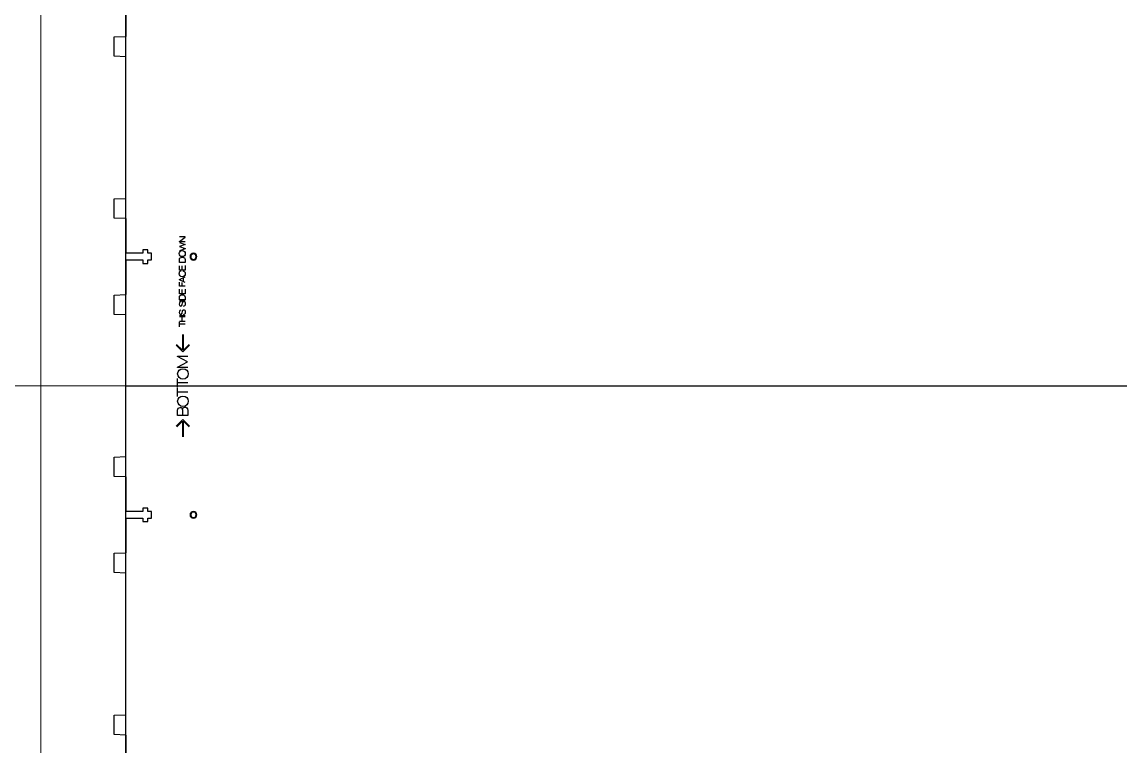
# Model space of a CAD drawing. Header units: millimetres. Extents: x -1949 to 1995, y -2739 to 1842.
# Drawn here: x -850.5 to -394.3, y -1193.4 to -892.3 of the extents above; entities that cross this region are included whole.
import ezdxf

# ---------------------------------------------------------------- set-up
doc = ezdxf.new("R2010")
doc.units = ezdxf.units.MM
doc.layers.get('0').update_dxf_attribs({"lineweight": 25, "true_color": 0xffffff})
doc.layers.add('Laser Table', color=2, linetype='Continuous', lineweight=0, true_color=0xffff00)
doc.layers.add('Referance lines', color=2, linetype='Continuous', lineweight=0, true_color=0xffff00)

msp = doc.modelspace()

# ---------------------------------------------------------------- linework, layer by layer
for p, q in [((-807.35, -1450.25), (-807.35, -636.89)), ((-807.35, -883.96), (-807.35, -898.34)), ((-807.35, -974.1), (-807.35, -988.5)), ((-800.33, -988.5), (-807.35, -988.5)), ((-798.13, -987.1), (-800.33, -987.1)), ((-800.33, -987.1), (-800.33, -988.5)), ((-798.13, -988.5), (-798.13, -987.1)), ((-796.69, -988.5), (-798.13, -988.5)), ((-796.69, -991.3), (-796.69, -988.5)), ((-807.35, -991.3), (-800.33, -991.3)), ((-807.35, -991.3), (-807.35, -1005.68)), ((-800.33, -991.3), (-800.33, -992.7)), ((-800.33, -992.7), (-798.13, -992.7)), ((-798.13, -992.7), (-798.13, -991.3)), ((-798.13, -991.3), (-796.69, -991.3)), ((-807.35, -1043.56), (22, -1043.57)), ((-807.35, -1081.44), (-807.35, -1095.84)), ((-798.13, -1094.44), (-800.33, -1094.44)), ((-800.33, -1094.44), (-800.33, -1095.84)), ((-798.13, -1095.84), (-798.13, -1094.44)), ((-800.33, -1095.84), (-807.35, -1095.84)), ((-807.35, -1098.64), (-800.33, -1098.64)), ((-807.35, -1098.64), (-807.35, -1113.02)), ((-800.33, -1098.64), (-800.33, -1100.04)), ((-796.69, -1095.84), (-798.13, -1095.84)), ((-798.13, -1100.04), (-798.13, -1098.64)), ((-798.13, -1098.64), (-796.69, -1098.64)), ((-796.69, -1098.64), (-796.69, -1095.84)), ((-800.33, -1100.04), (-798.13, -1100.04)), ((-807.35, -1188.78), (-807.35, -1203.18))]:
    msp.add_line(p, q)
at = {"color": 1, "true_color": 0xff0000}
for p, q in [((-812.22, -898.54), (-807.35, -898.34)), ((-812.22, -906.58), (-812.22, -898.54)), ((-807.35, -906.78), (-812.22, -906.58)), ((-807.35, -965.67), (-807.35, -906.78)), ((-812.22, -965.87), (-807.35, -965.67)), ((-812.22, -973.9), (-812.22, -965.87)), ((-807.35, -974.1), (-812.22, -973.9)), ((-812.22, -1005.88), (-807.35, -1005.68)), ((-812.22, -1013.92), (-812.22, -1005.88)), ((-807.35, -1014.12), (-812.22, -1013.92)), ((-807.35, -1073.01), (-807.35, -1014.12)), ((-812.22, -1073.21), (-807.35, -1073.01)), ((-812.22, -1081.24), (-812.22, -1073.21)), ((-807.35, -1081.44), (-812.22, -1081.24)), ((-812.22, -1113.22), (-807.35, -1113.02)), ((-812.22, -1121.26), (-812.22, -1113.22)), ((-807.35, -1121.46), (-812.22, -1121.26)), ((-807.35, -1180.35), (-807.35, -1121.46)), ((-812.22, -1180.55), (-807.35, -1180.35)), ((-812.22, -1188.58), (-812.22, -1180.55)), ((-807.35, -1188.78), (-812.22, -1188.58))]:
    msp.add_line(p, q, dxfattribs=at)
at = {"color": 5, "true_color": 0x0000ff}
for points in [[(-782.68, -983.75), (-785.1, -983.75), (-785.1, -983.66), (-782.68, -981.75), (-782.68, -981.67), (-785.1, -981.67)], [(-785.1, -983.99), (-782.68, -984.79), (-782.68, -984.88), (-785.08, -985.71), (-785.08, -985.72), (-782.68, -986.54), (-782.68, -986.63), (-785.1, -987.44)], [(-785.1, -992.33), (-785.1, -991.15)], [(-782.68, -991.15), (-782.68, -992.33), (-785.1, -992.33), (-785.1, -992.33)], [(-782.68, -993.65), (-782.68, -995.56), (-785.1, -995.56), (-785.1, -993.67)], [(-783.97, -995.56), (-783.97, -993.75)], [(-782.68, -1000.67), (-785.1, -999.56), (-785.1, -999.47), (-782.68, -998.36)], [(-783.48, -998.72), (-783.48, -1000.3)], [(-782.68, -1002.2), (-785.1, -1002.2), (-785.1, -1000.51)], [(-782.68, -1003.43), (-782.68, -1005.33), (-785.1, -1005.33), (-785.1, -1003.45)], [(-783.97, -1002.2), (-783.97, -1000.6)], [(-783.97, -1005.34), (-783.97, -1003.53)], [(-785.1, -1007.93), (-785.1, -1006.76)], [(-782.68, -1006.76), (-782.68, -1007.93), (-785.1, -1007.93), (-785.1, -1007.93)], [(-785.1, -1008.3), (-782.68, -1008.3)], [(-783.98, -1009.9), (-783.84, -1009.1)], [(-783.98, -1013.36), (-783.84, -1012.56)], [(-785.1, -1014.44), (-782.68, -1014.44)], [(-785.1, -1014.78), (-782.68, -1014.78)], [(-782.68, -1016.86), (-785.1, -1016.86)], [(-785.1, -1019.07), (-785.1, -1016.99)], [(-783.97, -1016.86), (-783.97, -1014.78)], [(-782.68, -1018.02), (-785.1, -1018.02)], [(-783.82, -1022.31), (-783.82, -1028.85), (-786.22, -1026.45)], [(-781.03, -1026.46), (-783.42, -1028.85), (-783.42, -1022.31)], [(-780.84, -1026.75), (-783.62, -1029.54), (-786.4, -1026.75)], [(-781.63, -1036.01), (-785.8, -1036.01), (-785.8, -1035.82), (-781.75, -1033.63), (-781.75, -1033.62), (-785.8, -1031.44), (-785.8, -1031.25), (-781.63, -1031.25)], [(-785.8, -1044.19), (-785.8, -1040.59)], [(-781.63, -1042.38), (-785.8, -1042.38)], [(-785.8, -1048.09), (-785.8, -1044.49)], [(-781.63, -1046.28), (-785.8, -1046.28)], [(-785.8, -1056), (-785.8, -1053.73)], [(-783.81, -1053.53), (-783.82, -1056)], [(-783.82, -1053.53), (-783.81, -1053.53)], [(-786.4, -1060.39), (-783.62, -1057.61), (-780.84, -1060.39)], [(-786.21, -1060.69), (-783.82, -1058.29), (-783.82, -1064.83)], [(-781.63, -1053.88), (-781.63, -1056), (-785.8, -1056), (-785.8, -1056)], [(-783.42, -1064.83), (-783.42, -1058.29), (-781.02, -1060.69)]]:
    msp.add_lwpolyline(points, dxfattribs=at)
for points in [[(-785.15, -988.64), (-785.15, -987.95), (-784.69, -987.39), (-783.89, -987.39)], [(-783.89, -989.89), (-784.69, -989.89), (-785.15, -989.33), (-785.15, -988.64)], [(-783.89, -987.39), (-783.09, -987.39), (-782.63, -987.95), (-782.63, -988.64)], [(-782.63, -988.64), (-782.63, -989.33), (-783.09, -989.89), (-783.89, -989.89)], [(-785.1, -991.15), (-785.1, -990.49), (-784.61, -990.14), (-783.89, -990.14)], [(-783.89, -990.14), (-783.17, -990.14), (-782.68, -990.49), (-782.68, -991.15)], [(-785.15, -997.01), (-785.15, -996.43), (-784.92, -995.98), (-784.39, -995.85)], [(-783.89, -998.26), (-784.69, -998.26), (-785.15, -997.7), (-785.15, -997.01)], [(-782.63, -997.01), (-782.63, -997.7), (-783.09, -998.26), (-783.89, -998.26)], [(-783.6, -995.8), (-782.95, -995.87), (-782.63, -996.45), (-782.63, -997.01)], [(-785.1, -1006.76), (-785.1, -1006.09), (-784.61, -1005.75), (-783.89, -1005.75)], [(-783.89, -1005.75), (-783.17, -1005.75), (-782.68, -1006.09), (-782.68, -1006.76)], [(-784.42, -1008.61), (-784.79, -1008.63), (-785.15, -1008.8), (-785.15, -1009.6)], [(-785.15, -1009.6), (-785.15, -1010.22), (-784.92, -1010.5), (-784.53, -1010.5)], [(-784.42, -1012.07), (-784.79, -1012.09), (-785.15, -1012.26), (-785.15, -1013.06)], [(-784.53, -1010.5), (-784.2, -1010.5), (-784.06, -1010.3), (-783.98, -1009.9)], [(-783.84, -1009.1), (-783.76, -1008.73), (-783.6, -1008.55), (-783.31, -1008.55)], [(-783.84, -1012.56), (-783.76, -1012.19), (-783.6, -1012.01), (-783.31, -1012.01)], [(-782.63, -1009.51), (-782.63, -1010.47), (-783.13, -1010.58), (-783.48, -1010.58)], [(-783.31, -1008.55), (-783.04, -1008.55), (-782.63, -1008.68), (-782.63, -1009.51)], [(-783.31, -1012.01), (-783.04, -1012.01), (-782.63, -1012.14), (-782.63, -1012.97)], [(-785.15, -1013.06), (-785.15, -1013.68), (-784.92, -1013.96), (-784.53, -1013.96)], [(-784.53, -1013.96), (-784.2, -1013.96), (-784.06, -1013.76), (-783.98, -1013.36)], [(-782.63, -1012.97), (-782.63, -1013.93), (-783.13, -1014.03), (-783.48, -1014.04)], [(-785.8, -1038.67), (-785.8, -1037.48), (-785, -1036.51), (-783.62, -1036.51)], [(-783.62, -1040.83), (-785, -1040.83), (-785.8, -1039.86), (-785.8, -1038.67)], [(-783.62, -1036.51), (-782.24, -1036.51), (-781.44, -1037.48), (-781.44, -1038.67)], [(-781.44, -1038.67), (-781.44, -1039.86), (-782.24, -1040.83), (-783.62, -1040.83)], [(-785.8, -1050.01), (-785.8, -1048.82), (-785, -1047.85), (-783.62, -1047.85)], [(-783.62, -1047.85), (-782.24, -1047.85), (-781.44, -1048.82), (-781.44, -1050.01)], [(-783.62, -1052.17), (-785, -1052.17), (-785.8, -1051.2), (-785.8, -1050.01)], [(-785.8, -1053.73), (-785.8, -1053.07), (-785.44, -1052.61), (-784.77, -1052.61)], [(-784.77, -1052.61), (-784.28, -1052.61), (-783.81, -1053.04), (-783.82, -1053.53)], [(-783.81, -1053.53), (-783.79, -1052.99), (-783.49, -1052.48), (-782.76, -1052.48)], [(-781.44, -1050.01), (-781.44, -1051.2), (-782.24, -1052.17), (-783.62, -1052.17)], [(-782.76, -1052.48), (-782.28, -1052.48), (-781.63, -1052.79), (-781.63, -1053.88)]]:
    msp.add_open_spline(points, degree=3, dxfattribs=at)
at = {"color": 3, "true_color": 0x00ff00}
for points in [[(-779.24, -988.48), (-780.03, -988.48), (-780.66, -989.11), (-780.66, -989.9)], [(-777.82, -989.9), (-777.82, -989.11), (-778.45, -988.48), (-779.24, -988.48)], [(-780.66, -989.9), (-780.66, -990.69), (-780.03, -991.33), (-779.24, -991.33)], [(-779.24, -991.33), (-778.45, -991.33), (-777.82, -990.69), (-777.82, -989.9)], [(-779.24, -1095.82), (-780.03, -1095.82), (-780.66, -1096.45), (-780.66, -1097.24)], [(-780.66, -1097.24), (-780.66, -1098.03), (-780.03, -1098.67), (-779.24, -1098.67)], [(-777.82, -1097.24), (-777.82, -1096.45), (-778.45, -1095.82), (-779.24, -1095.82)], [(-779.24, -1098.67), (-778.45, -1098.67), (-777.82, -1098.03), (-777.82, -1097.24)]]:
    msp.add_open_spline(points, degree=3, dxfattribs=at)
at = {"color": 6, "true_color": 0xff00ff}
for points in [[(-779.24, -988.76), (-779.87, -988.76), (-780.38, -989.27), (-780.38, -989.9)], [(-778.1, -989.9), (-778.1, -989.27), (-778.61, -988.76), (-779.24, -988.76)], [(-780.38, -989.9), (-780.38, -990.53), (-779.87, -991.04), (-779.24, -991.04)], [(-779.24, -991.04), (-778.61, -991.04), (-778.1, -990.53), (-778.1, -989.9)], [(-779.24, -1096.1), (-779.87, -1096.1), (-780.38, -1096.61), (-780.38, -1097.24)], [(-780.38, -1097.24), (-780.38, -1097.87), (-779.87, -1098.38), (-779.24, -1098.38)], [(-778.1, -1097.24), (-778.1, -1096.61), (-778.61, -1096.1), (-779.24, -1096.1)], [(-779.24, -1098.38), (-778.61, -1098.38), (-778.1, -1097.87), (-778.1, -1097.24)]]:
    msp.add_open_spline(points, degree=3, dxfattribs=at)
at = {"layer": 'Laser Table', "color": 2, "true_color": 0xffff00}
msp.add_line((-842.68, -1808.39), (-842.68, -608.39), dxfattribs=at)
at = {"layer": 'Referance lines'}
for p, q in [((-807.35, -499.75), (-807.35, -1808.39)), ((26.32, -1043.57), (-811.67, -1043.57))]:
    msp.add_line(p, q, dxfattribs=at)
at = {"layer": 'Referance lines', "color": 2, "true_color": 0xffff00}
for p, q in [((-963.17, -1043.57), (-663.17, -1043.57)), ((-813.17, -1043.57), (24.83, -1043.57))]:
    msp.add_line(p, q, dxfattribs=at)

doc.saveas('drawing.dxf')
